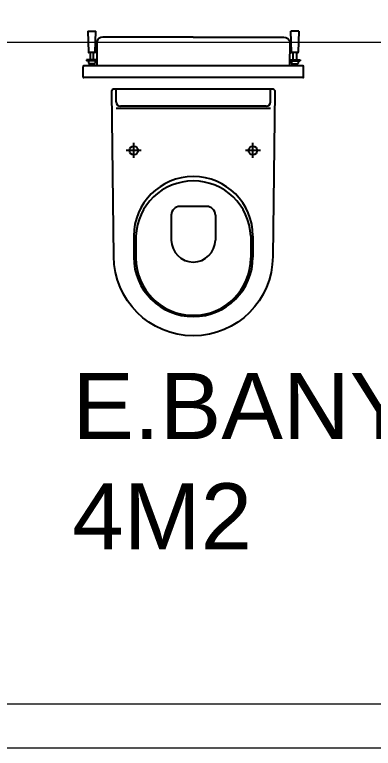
# Model space of a CAD drawing. Header units: millimetres. Extents: x 694231 to 734331, y 4486031 to 4541543.
# Drawn here: x 724081.6 to 724162.9, y 4490491.2 to 4490657.4 of the extents above; entities that cross this region are included whole.
import ezdxf

# ---------------------------------------------------------------- set-up
doc = ezdxf.new("R2010")
doc.units = ezdxf.units.MM
doc.set_wipeout_variables(frame=1)
doc.linetypes.add('CENTER2', pattern=[1.125, 0.75, -0.125, 0.125, -0.125])
doc.layers.add('DBM_w_sld', color=111, linetype='Continuous', lineweight=20)
doc.layers.add('Deko_Vitrifiye', color=135, linetype='Continuous')
doc.layers.add('VITR', color=135, linetype='Continuous')
doc.styles.get("Standard").update_dxf_attribs({"font": 'arial.ttf'})

# ---------------------------------------------------------------- blocks, each defined once
blk = doc.blocks.new('klozet')
at = {"layer": 'VITR', "ltscale": 0.5}
for p, q in [((13678.08, 1416.85), (13678.25, 1412.1)), ((13678.08, 1416.85), (13679.92, 1416.85)), ((13679.75, 1412.1), (13679.92, 1416.85)), ((13724.25, 1412.1), (13724.08, 1416.85)), ((13725.92, 1416.85), (13724.08, 1416.85)), ((13725.92, 1416.85), (13725.75, 1412.1)), ((13678.12, 1415.95), (13678.11, 1415.95)), ((13679.88, 1415.95), (13679.88, 1415.95)), ((13724.12, 1415.95), (13724.11, 1415.95)), ((13725.88, 1415.95), (13725.88, 1415.95)), ((13679.7, 1412.05), (13678.3, 1412.05)), ((13678.6, 1412.05), (13678.6, 1410.35)), ((13679.4, 1410.35), (13679.4, 1412.05)), ((13725.7, 1412.05), (13724.3, 1412.05)), ((13724.6, 1410.35), (13724.6, 1412.05)), ((13725.4, 1412.05), (13725.4, 1410.35)), ((13680.05, 1410.35), (13677.8, 1410.35)), ((13677.8, 1410.35), (13677.8, 1410.15)), ((13680.05, 1410.15), (13677.8, 1410.15)), ((13678.37, 1410.15), (13678.25, 1410.03)), ((13678.25, 1410.03), (13678.25, 1409.62)), ((13679.63, 1410.15), (13679.75, 1410.03)), ((13679.75, 1410.03), (13679.75, 1409.62)), ((13680.05, 1410.15), (13680.05, 1410.35)), ((13723.95, 1410.35), (13726.2, 1410.35)), ((13723.95, 1410.15), (13723.95, 1410.35)), ((13723.95, 1410.15), (13726.2, 1410.15)), ((13724.37, 1410.15), (13724.25, 1410.03)), ((13724.25, 1410.03), (13724.25, 1409.62)), ((13725.63, 1410.15), (13725.75, 1410.03)), ((13725.75, 1410.03), (13725.75, 1409.62)), ((13726.2, 1410.35), (13726.2, 1410.15)), ((13677, 1408.82), (13677, 1408.8)), ((13677, 1406.55), (13677, 1408.8)), ((13726.8, 1409.01), (13677.2, 1409.01)), ((13678.2, 1409.15), (13679.8, 1409.15)), ((13678.2, 1409.15), (13678.2, 1409)), ((13678.25, 1409.62), (13678.37, 1409.5)), ((13679.63, 1409.5), (13678.37, 1409.5)), ((13678.6, 1409.5), (13678.6, 1409.15)), ((13679.32, 1409.5), (13679.32, 1409.15)), ((13679.4, 1409.19), (13679.4, 1409.15)), ((13679.63, 1409.5), (13679.75, 1409.62)), ((13679.8, 1409), (13679.8, 1409.15)), ((13725.8, 1409.15), (13724.2, 1409.15)), ((13724.2, 1409), (13724.2, 1409.15)), ((13724.37, 1409.5), (13724.25, 1409.62)), ((13724.37, 1409.5), (13725.63, 1409.5)), ((13724.6, 1409.19), (13724.6, 1409.15)), ((13724.67, 1409.5), (13724.67, 1409.15)), ((13725.4, 1409.5), (13725.4, 1409.15)), ((13725.75, 1409.62), (13725.63, 1409.5)), ((13725.8, 1409.15), (13725.8, 1409)), ((13727, 1406.55), (13727, 1408.82)), ((13726.8, 1406.35), (13677.2, 1406.35))]:
    blk.add_line(p, q, dxfattribs=at)
for points in [[(13702, 1415.55), (13681.49, 1415.55, 0.369831), (13680.14, 1414.38), (13680.14, 1409.01)], [(13702, 1415.55), (13722.5, 1415.55, -0.369831), (13723.86, 1414.38), (13723.81, 1409.01)]]:
    blk.add_lwpolyline(points, format="xyb", dxfattribs=at)
for centre, radius, start, end in [((13678.3, 1412.1), 0.05, 182, 270), ((13679.7, 1412.1), 0.05, 270, 358), ((13724.3, 1412.1), 0.05, 182, 270), ((13725.7, 1412.1), 0.05, 270, 358), ((13677.2, 1408.81), 0.2, 90, 177.0706), ((13726.8, 1408.81), 0.2, 2.9294, 90), ((13677.2, 1406.55), 0.2, 180, 270), ((13726.8, 1406.55), 0.2, 270.003, 359.997), ((13726.88, 1406.54), 0.117, 349.2729, 8.4346)]:
    blk.add_arc(centre, radius, start, end, dxfattribs=at)
blk.add_wipeout([(13719.5, 1403.85), (13719.79, 1403.85), (13720.03, 1403.81), (13720.29, 1403.64), (13720.41, 1403.49), (13720.49, 1403.15), (13720.49, 1402.76), (13720.32, 1390.03), (13720.17, 1378.49), (13720, 1365.62), (13719.85, 1363.56), (13719.56, 1361.9), (13719.19, 1360.5), (13718.7, 1359.14), (13717.8, 1357.23), (13716.83, 1355.65), (13715.55, 1354.01), (13713.78, 1352.24), (13711.85, 1350.79), (13709.85, 1349.66), (13707.85, 1348.83), (13705.82, 1348.26), (13703.64, 1347.93), (13701.29, 1347.87), (13698.61, 1348.17), (13696.52, 1348.71), (13694.34, 1349.56), (13692.38, 1350.64), (13690.11, 1352.33), (13688.88, 1353.52), (13688, 1354.53), (13686.84, 1356.15), (13685.85, 1357.91), (13685.04, 1359.81), (13684.38, 1362.16), (13684.06, 1364.37), (13683.96, 1368.56), (13683.89, 1374.16), (13683.74, 1385.59), (13683.5, 1403.15), (13683.52, 1403.31), (13683.59, 1403.48), (13683.71, 1403.64), (13683.82, 1403.74), (13684, 1403.82), (13684.2, 1403.85)]).dxf.layer = 'VITR'
at = {"layer": 'Deko_Vitrifiye'}
for p, q in [((13684.5, 1400.85), (13684.5, 1403.85)), ((13719.5, 1400.85), (13719.5, 1403.85)), ((13718.5, 1399.85), (13685.5, 1399.85)), ((13688.5, 1370.45), (13688.5, 1365.7)), ((13715.5, 1370.45), (13715.5, 1365.7))]:
    blk.add_line(p, q, dxfattribs=at)
at = {"layer": 'Deko_Vitrifiye', "color": 8}
for p, q in [((13719.5, 1399.35), (13684.5, 1399.35)), ((13705, 1377.17), (13699, 1377.17)), ((13697, 1375.17), (13697, 1369.56)), ((13707, 1375.17), (13707, 1369.56)), ((13689, 1370.45), (13689, 1365.5)), ((13715, 1370.45), (13715, 1365.5))]:
    blk.add_line(p, q, dxfattribs=at)
at = {"layer": 'Deko_Vitrifiye', "color": 8, "linetype": 'CENTER2', "ltscale": 30}
for p, q in [((13688.5, 1388.15), (13688.5, 1391.55)), ((13715.5, 1388.15), (13715.5, 1391.55)), ((13690.2, 1389.85), (13686.8, 1389.85)), ((13717.2, 1389.85), (13713.8, 1389.85))]:
    blk.add_line(p, q, dxfattribs=at)
at = {"layer": 'Deko_Vitrifiye'}
blk.add_lwpolyline([(13719.79, 1403.85, -0.416831), (13720.49, 1403.15), (13720, 1365.85, -1), (13684, 1365.85), (13683.5, 1403.15, -0.416831), (13684.2, 1403.85)], format="xyb", close=True, dxfattribs=at)
at = {"layer": 'Deko_Vitrifiye', "color": 8}
for centre in [(13688.5, 1389.85), (13715.5, 1389.85)]:
    blk.add_circle(centre, 1, dxfattribs=at)
at = {"layer": 'Deko_Vitrifiye'}
for centre, radius, start, end in [((13685.5, 1400.85), 1, 180, 270), ((13718.5, 1400.85), 1, 270, 0), ((13702, 1370.45), 13.5, 0, 180), ((13702, 1365.7), 13.5, 180, 0)]:
    blk.add_arc(centre, radius, start, end, dxfattribs=at)
at = {"layer": 'Deko_Vitrifiye', "color": 8}
for centre, radius, start, end in [((13702, 1369.94), 13.01, 2.2466, 177.7534), ((13699, 1375.17), 2, 90, 180), ((13705, 1375.17), 2, 0, 90), ((13702, 1369.56), 5, 180, 270), ((13702, 1369.56), 5, 270, 0), ((13702, 1365.5), 13, 180, 0)]:
    blk.add_arc(centre, radius, start, end, dxfattribs=at)

msp = doc.modelspace()

# ---------------------------------------------------------------- linework, layer by layer
at = {"layer": 'DBM_w_sld'}
for points in [[(723999.85, 4490651.16), (724276.7, 4490651.16), (724276.7, 4490666.16), (723999.85, 4490666.16)], [(724174.63, 4490501.16), (723999.85, 4490501.16)], [(724174.63, 4490491.16), (723999.85, 4490491.16)]]:
    msp.add_lwpolyline(points, dxfattribs=at)

# ---------------------------------------------------------------- texts
at = {"color": 5, "lineweight": 53, "insert": (724094.62, 4490576.22), "char_height": 15, "attachment_point": 1}
msp.add_mtext_dynamic_manual_height_columns('{\\C7;E.BANYO \\P4M2}', width=2900.1629, gutter_width=75, heights=[0], dxfattribs=at)

# ---------------------------------------------------------------- next in the draw order: block references
at = {"color": 5, "lineweight": 53}
msp.add_blockref('klozet', (710420.05, 4489236.78), dxfattribs=at)

doc.saveas('drawing.dxf')
